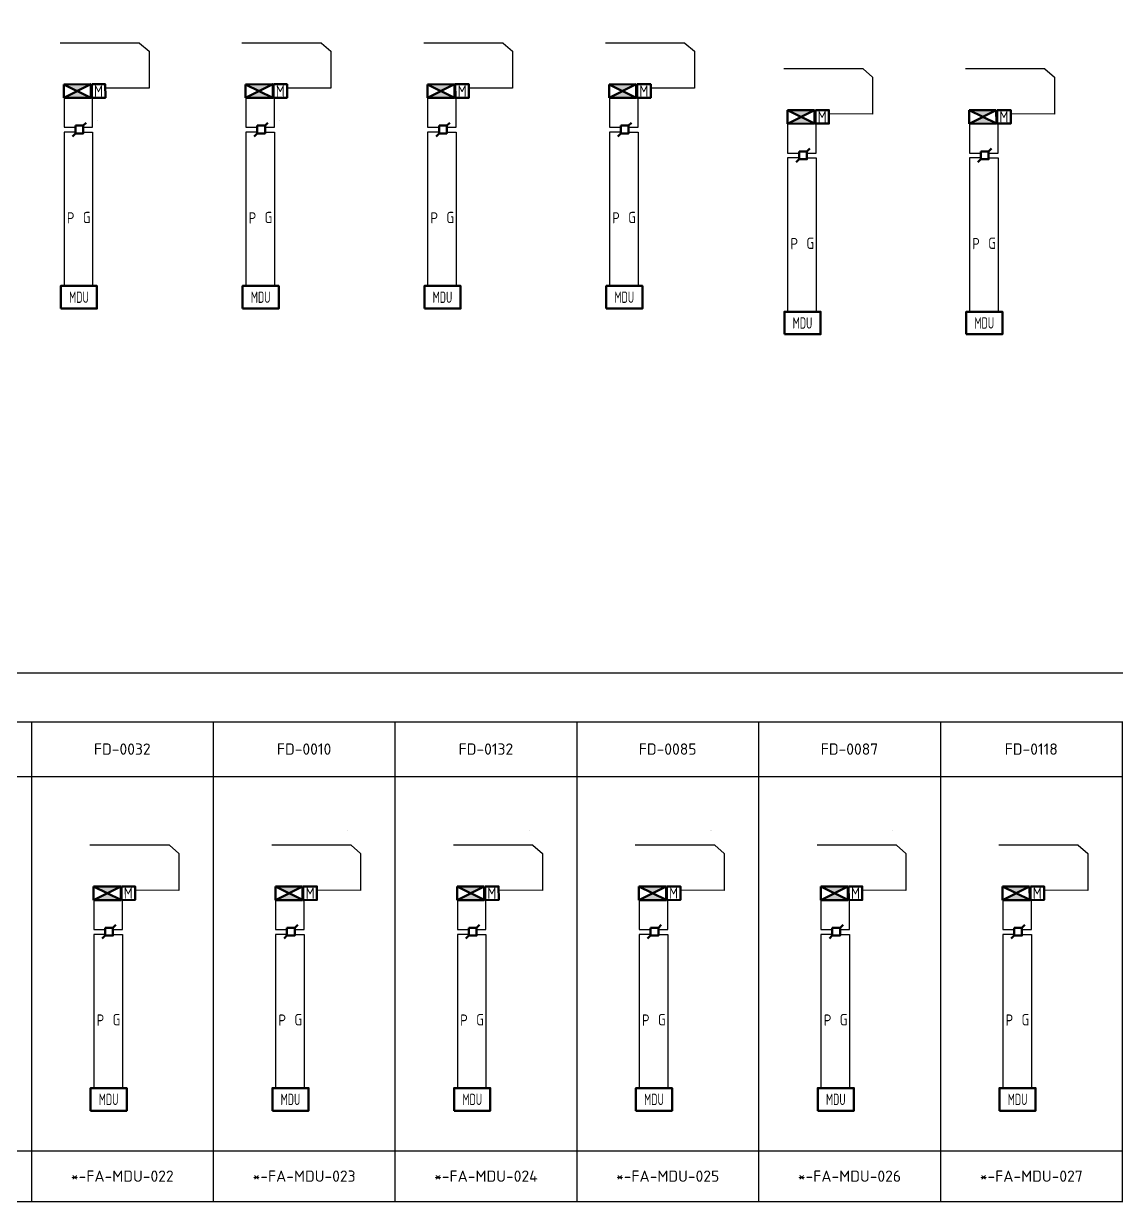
# Model space of a CAD drawing. Header units: millimetres. Extents: x 127230 to 906013, y -355313 to -209225.
# Drawn here: x 349481 to 373660, y -245773 to -219719 of the extents above; entities that cross this region are included whole.
import ezdxf
from ezdxf.enums import TextEntityAlignment as Align

# ---------------------------------------------------------------- set-up
doc = ezdxf.new("R2018")
doc.units = ezdxf.units.MM
doc.linetypes.add('Cплошная', pattern=[0])
for name, color, linetype, lineweight in [('14', 250, 'Continuous', 0), ('АТ_ПС_ИП_025', 1, 'Continuous', 25), ('АТ_ПС_ППКП_025', 5, 'Continuous', 25), ('АТ_ПС_Текст_025', 7, 'Continuous', 25), ('АТ_ПС_Трасса_100', 1, 'Continuous', 100)]:
    doc.layers.add(name, color=color, linetype=linetype, lineweight=lineweight)
doc.layers.add('ПС2', color=230, linetype='Continuous')
doc.styles.add('GLE_OASR_TextStyle', font='GOST2304A.ttf')
doc.styles.get("Standard").update_dxf_attribs({"font": 'gost_0.ttf'})
doc.styles.add('ГОСТ 2.304', font='CS_Gost2304.shx', dxfattribs={"width": 0.8})
doc.styles.add('Текст Т', font='isocpeur.ttf')

# ---------------------------------------------------------------- blocks, each defined once
blk = doc.blocks.new('*T72')
at = {"color": 7, "linetype": 'ByBlock', "transparency": 16777216}
for p, q in [((0, 0), (254457, 0)), ((0, 0), (0, -11695)), ((24130, 0), (24130, -11695)), ((28152, 0), (28152, -11695)), ((32173, 0), (32173, -11695)), ((64347, 0), (64347, -11695)), ((68368, 0), (68368, -11695)), ((72390, 0), (72390, -11695)), ((76412, 0), (76412, -11695)), ((193040, 0), (193040, -11695)), ((197062, 0), (197062, -11695)), ((205105, 0), (205105, -11695)), ((218262, 0), (218262, -11695)), ((222284, 0), (222284, -11695)), ((226305, 0), (226305, -11695)), ((254457, 0), (254457, -11695)), ((0, -1085), (4022, -1085)), ((4022, -1085), (4022, -11695)), ((8043, -1085), (8043, -11695)), ((12065, -1085), (12065, -11695)), ((16087, -1085), (16087, -11695)), ((20108, -1085), (20108, -11695)), ((24130, -1085), (36195, -1085)), ((36195, -1085), (36195, -11695)), ((40217, -1085), (40217, -11695)), ((44238, -1085), (44238, -11695)), ((48260, -1085), (48260, -11695)), ((52282, -1085), (52282, -11695)), ((56303, -1085), (56303, -11695)), ((60325, -1085), (60325, -11695)), ((64347, -1085), (80433, -1085)), ((80433, -1085), (80433, -11695)), ((84455, -1085), (84455, -11695)), ((88477, -1085), (88477, -11695)), ((92498, -1085), (92498, -11695)), ((96520, -1085), (96520, -11695)), ((100542, -1085), (100542, -11695)), ((104563, -1085), (104563, -11695)), ((108585, -1085), (108585, -11695)), ((112607, -1085), (112607, -11695)), ((116628, -1085), (116628, -11695)), ((120650, -1085), (120650, -11695)), ((124672, -1085), (124672, -11695)), ((128693, -1085), (128693, -11695)), ((132715, -1085), (132715, -11695)), ((136737, -1085), (136737, -11695)), ((140758, -1085), (140758, -11695)), ((144780, -1085), (144780, -11695)), ((148802, -1085), (148802, -11695)), ((152823, -1085), (152823, -11695)), ((156845, -1085), (156845, -11695)), ((160867, -1085), (160867, -11695)), ((164888, -1085), (164888, -11695)), ((168910, -1085), (168910, -11695)), ((172932, -1085), (172932, -11695)), ((176953, -1085), (176953, -11695)), ((180975, -1085), (180975, -11695)), ((184997, -1085), (184997, -11695)), ((189018, -1085), (189018, -11695)), ((193040, -1085), (201083, -1085)), ((201083, -1085), (201083, -11695)), ((205105, -1085), (230327, -1085)), ((230327, -1085), (230327, -11695)), ((234349, -1085), (234349, -11695)), ((238370, -1085), (238370, -11695)), ((242392, -1085), (242392, -11695)), ((246414, -1085), (246414, -11695)), ((250435, -1085), (250435, -11695)), ((0, -2294), (254457, -2294)), ((0, -10577), (254457, -10577)), ((0, -11695), (254457, -11695))]:
    blk.add_line(p, q, dxfattribs=at)
at = {"color": 0, "linetype": 'ByBlock', "lineweight": -2, "transparency": 16777216}
for p, q in [((4022, -1085), (24130, -1085)), ((36195, -1085), (64347, -1085)), ((80433, -1085), (193040, -1085)), ((201083, -1085), (205105, -1085)), ((230327, -1085), (254457, -1085))]:
    blk.add_line(p, q, dxfattribs=at)
at = {"color": 7, "transparency": 16777216, "char_height": 250, "attachment_point": 5, "style": 'Текст Т'}
for s, insert, width in [('Управление противопожарными клапанами', (220273, -542), 4020.47), ('Управление противопожарными клапанами', (12065, -542), 24128.8), ('Управление противопожарными клапанами', (48260, -542), 32172.13), ('Управление противопожарными клапанами', (134726, -542), 116627.13), ('Управление противопожарными клапанами', (201083, -542), 8042.13), ('Управление противопожарными клапанами', (240381, -542), 28150.47), ('{\\fGOST 2.304 type A|b0|i0|c204|p34;\\H0.91667x;\\C256;Дистанционный пуск \\Pсистемы дымоудаления}', (26141, -1689), 4020.47), ('{\\fGOST 2.304 type A|b0|i0|c204|p34;\\H0.91667x;\\C256;Дистанционный пуск \\Pсистемы дымоудаления}', (30162, -1689), 4020.47), ('{\\fGOST 2.304 type A|b0|i0|c204|p34;\\H0.91667x;\\C256;Дистанционный пуск \\Pсистемы дымоудаления}', (66358, -1689), 4020.47), ('{\\fGOST 2.304 type A|b0|i0|c204|p34;\\H0.91667x;\\C256;Дистанционный пуск \\Pсистемы дымоудаления}', (70379, -1689), 4020.47), ('{\\fGOST 2.304 type A|b0|i0|c204|p34;\\H0.91667x;\\C256;Дистанционный пуск \\Pсистемы дымоудаления}', (74401, -1689), 4020.47), ('{\\fGOST 2.304 type A|b0|i0|c204|p34;\\H0.91667x;\\C256;Отключение ПВ1 (FAB-0001A)/\\fGOST 2.304 type A|b0|i0|c0|p34; \\fGOST 2.304 type A|b0|i0|c204|p34;ПВ1р (FAB-0001В)}', (195051, -1689), 4020.47), ('{\\fGOST 2.304 type A|b0|i0|c204|p34;\\H0.91667x;\\C256;Отключение \\fGOST 2.304 type A|b0|i0|c0|p34;F0-51-010-NHC13^J/F0-51-010-NHC12/F0-51-010-NHC14} ', (211683, -1689), 13155.68), ('{\\fGOST 2.304 type A|b0|i0|c204|p34;\\H0.91667x;\\C256;Дистанционный пуск \\Pсистемы дымоудаления}', (224294, -1689), 4020.47), ('FD-0027', (2011, -1689), 4020.47), ('FD-0005', (6032, -1689), 4020.47), ('SD-0002', (10054, -1689), 4020.47), ('FD-0004', (14076, -1689), 4020.47), ('FD-0028', (18098, -1689), 4020.47), ('FD-0029', (22119, -1689), 4020.47), ('FD-0121', (34184, -1689), 4020.47), ('FD-0080', (38206, -1689), 4020.47), ('FD-0077', (42228, -1689), 4020.47), ('FD-0025', (46249, -1689), 4020.47), ('FD-0026', (50271, -1689), 4020.47), ('FD-0113', (54293, -1689), 4020.47), ('FD-0072', (58314, -1689), 4020.47), ('FD-0073', (62336, -1689), 4020.47), ('FD-0002', (78423, -1689), 4020.47), ('FD-0024', (82444, -1689), 4020.47), ('SD-0001', (86466, -1689), 4020.47), ('FD-0001', (90488, -1689), 4020.47), ('FD-0003', (94509, -1689), 4020.47), ('FD-0022', (98531, -1689), 4020.47), ('FD-0023', (102553, -1689), 4020.47), ('FD-0032', (106574, -1689), 4020.47), ('FD-0010', (110596, -1689), 4020.47), ('FD-0132', (114618, -1689), 4020.47), ('FD-0085', (118639, -1689), 4020.47), ('FD-0087', (122661, -1689), 4020.47), ('FD-0118', (126683, -1689), 4020.47), ('FD-0130', (130704, -1689), 4020.47), ('FD-0131', (134726, -1689), 4020.47), ('FD-0112', (138748, -1689), 4020.47), ('FD-0043', (142769, -1689), 4020.47), ('FD-0096', (146791, -1689), 4020.47), ('FD-0057', (150813, -1689), 4020.47), ('FD-0097', (154834, -1689), 4020.47), ('FD-0074', (158856, -1689), 4020.47), ('FD-0075', (162878, -1689), 4020.47), ('FD-0076', (166899, -1689), 4020.47), ('FD-0060', (170921, -1689), 4020.47), ('FD-0009', (174943, -1689), 4020.47), ('FD-0114', (178964, -1689), 4020.47), ('FD-0008', (182986, -1689), 4020.47), ('FD-0125', (187008, -1689), 4020.47), ('FD-0058', (191029, -1689), 4020.47), ('FD-0078', (199073, -1689), 4020.47), ('FD-0031', (203094, -1689), 4020.47), ('FD-0081', (220273, -1689), 4020.47), ('FD-0091', (228316, -1689), 4020.47), ('FD-0046', (232338, -1689), 4020.47), ('FD-0093', (236359, -1689), 4020.47), ('FD-0045', (240381, -1689), 4020.47), ('FD-0007', (244403, -1689), 4020.47), ('FD-0071', (248424, -1689), 4020.47), ('FD-0044', (252446, -1689), 4020.47), ('*-FA-MDU-001', (2011, -11136), 4020.47), ('*-FA-MDU-002', (6032, -11136), 4020.47), ('*-FA-MDU-003', (10054, -11136), 4020.47), ('*-FA-MDU-004', (14076, -11136), 4020.47), ('*-FA-MDU-005', (18098, -11136), 4020.47), ('*-FA-MDU-006', (22119, -11136), 4020.47), ('*-FA-SIB-11.7', (26141, -11136), 4020.47), ('*-FA-SIB-11.6', (30162, -11136), 4020.47), ('*-FA-MDU-007', (34184, -11136), 4020.47), ('*-FA-MDU-008', (38206, -11136), 4020.47), ('*-FA-MDU-009', (42228, -11136), 4020.47), ('*-FA-MDU-010', (46249, -11136), 4020.47), ('*-FA-MDU-011', (50271, -11136), 4020.47), ('*-FA-MDU-012', (54293, -11136), 4020.47), ('*-FA-MDU-013', (58314, -11136), 4020.47), ('*-FA-MDU-014', (62336, -11136), 4020.47), ('*-FA-SIB-11.5', (66358, -11136), 4020.47), ('*-FA-SIB-11.4', (70379, -11136), 4020.47), ('*-FA-SIB-11.3', (74401, -11136), 4020.47), ('*-FA-MDU-015', (78423, -11136), 4020.47), ('*-FA-MDU-016', (82444, -11136), 4020.47), ('*-FA-MDU-017', (86466, -11136), 4020.47), ('*-FA-MDU-018', (90488, -11136), 4020.47), ('*-FA-MDU-019', (94509, -11136), 4020.47), ('*-FA-MDU-020', (98531, -11136), 4020.47), ('*-FA-MDU-021', (102553, -11136), 4020.47), ('*-FA-MDU-022', (106574, -11136), 4020.47), ('*-FA-MDU-023', (110596, -11136), 4020.47), ('*-FA-MDU-024', (114618, -11136), 4020.47), ('*-FA-MDU-025', (118639, -11136), 4020.47), ('*-FA-MDU-026', (122661, -11136), 4020.47), ('*-FA-MDU-027', (126683, -11136), 4020.47), ('*-FA-MDU-028', (130704, -11136), 4020.47), ('*-FA-MDU-029', (134726, -11136), 4020.47), ('*-FA-MDU-030', (138748, -11136), 4020.47), ('*-FA-MDU-031', (142769, -11136), 4020.47), ('*-FA-MDU-032', (146791, -11136), 4020.47), ('*-FA-MDU-033', (150813, -11136), 4020.47), ('*-FA-MDU-034', (154834, -11136), 4020.47), ('*-FA-MDU-035', (158856, -11136), 4020.47), ('*-FA-MDU-036', (162878, -11136), 4020.47), ('*-FA-MDU-037', (166899, -11136), 4020.47), ('*-FA-MDU-038', (170921, -11136), 4020.47), ('*-FA-MDU-039', (174943, -11136), 4020.47), ('*-FA-MDU-040', (178964, -11136), 4020.47), ('*-FA-MDU-041', (182986, -11136), 4020.47), ('*-FA-MDU-042', (187008, -11136), 4020.47), ('*-FA-MDU-043', (191029, -11136), 4020.47), (' *-FA-MR4-11.1', (195051, -11136), 4020.47), ('*-FA-MDU-044', (199073, -11136), 4020.47), ('*-FA-MDU-045', (203094, -11136), 4020.47), (' *-FA-MR4-11.2', (211683, -11136), 13155.68), ('*-FA-MDU-046', (220273, -11136), 4020.47), ('*-FA-SIB-11.2', (224294, -11136), 4020.47), ('*-FA-MDU-047', (228316, -11136), 4020.47), ('*-FA-MDU-048', (232338, -11136), 4020.47), ('*-FA-MDU-049', (236359, -11136), 4020.47), ('*-FA-MDU-050', (240381, -11136), 4020.47), ('*-FA-MDU-051', (244403, -11136), 4020.47), ('*-FA-MDU-052', (248424, -11136), 4020.47), ('*-FA-MDU-053', (252446, -11136), 4020.47)]:
    blk.add_mtext(s, dxfattribs=dict(at, insert=insert, width=width))
blk = doc.blocks.new('*U53')
at = {"color": 0, "lineweight": 30, "width": 1.001, "flags": 104}
blk.add_attdef('ТЕКСТ1', text='', height=2.5, dxfattribs=at).set_placement((0.55, 3.27), align=Align.TOP_LEFT)
at = {"color": 0, "lineweight": 0}
blk.add_wipeout([(0, 4.3), (16.02, 4.3), (16.02, 0), (0, 0)], dxfattribs=at)
blk = doc.blocks.new('*U54')
at = {"color": 0, "lineweight": 30, "width": 1.001, "flags": 104}
blk.add_attdef('ТЕКСТ1', text='', height=2.5, dxfattribs=at).set_placement((0.55, 3.27), align=Align.TOP_LEFT)
at = {"color": 0, "lineweight": 0}
blk.add_wipeout([(0, 4.3), (21.07, 4.3), (21.07, 0), (0, 0)], dxfattribs=at)
blk = doc.blocks.new('*U49')
at = {"linetype": 'Continuous', "lineweight": 25}
blk.add_wipeout([(-1.5, -1.5), (-1.5, 1.5), (1.5, 1.5), (1.5, -1.5)], dxfattribs=at)
at = {"color": 0, "linetype": 'Continuous', "lineweight": -2}
for p, q in [((1.5, 1.5), (2.63, 2.63)), ((-1.5, -1.5), (-2.63, -2.63))]:
    blk.add_line(p, q, dxfattribs=at)
blk.add_lwpolyline([(-1.5, 1.5), (1.5, 1.5), (1.5, -1.5), (-1.5, -1.5)], close=True, dxfattribs=at)
blk = doc.blocks.new('*U52')
at = {"linetype": 'Continuous', "lineweight": -2}
h = blk.add_hatch(color=0, dxfattribs=at)
h.dxf.hatch_style = 1
h.paths.add_polyline_path([(-6, 2.97), (-2.98, 1.48), (0, 2.97)])
h.paths.add_polyline_path([(-2.98, 1.48), (-6, -0.03), (0, -0.03), (0, 0)])
at = {"color": 0, "linetype": 'Continuous', "lineweight": -2}
for p, q in [((-6, -0.03), (-6, 2.97)), ((0, 2.97), (-6, 2.97)), ((-6, 2.97), (0, 0)), ((-6, -0.03), (0, 2.97)), ((0, -0.03), (0, 2.97)), ((0, 1.47), (0.18, 1.47)), ((-6, -0.03), (0, -0.03))]:
    blk.add_line(p, q, dxfattribs=at)
blk.add_lwpolyline([(0.18, 2.97), (3.18, 2.97), (3.18, -0.03), (0.18, -0.03)], close=True, dxfattribs=at)
at = {"color": 0, "linetype": 'Continuous', "lineweight": -2, "style": 'GLE_OASR_TextStyle'}
blk.add_text('М', height=2.5, dxfattribs=at).set_placement((1.68, 1.47), align=Align.MIDDLE_CENTER)
blk = doc.blocks.new('*U51')
at = {"color": 0, "linetype": 'Continuous', "lineweight": -2}
blk.add_lwpolyline([(-8, -0.03), (0, -0.03), (0, 4.97), (-8, 4.97)], close=True, dxfattribs=at)
at = {"color": 0, "linetype": 'Continuous', "lineweight": -2, "style": 'ГОСТ 2.304', "width": 0.8, "flags": 4}
blk.add_attdef('НАДПИСЬ', text='', height=2.5, dxfattribs=at).set_placement((-4, 2.47), align=Align.MIDDLE_CENTER)
blk = doc.blocks.new('*U50')
at = {"color": 0, "lineweight": 0}
blk.add_wipeout([(-2.08, 6.13), (-19.65, 6.12), (-19.65, 1.83), (-2.08, 1.83)], dxfattribs=at)
at = {"color": 0, "linetype": 'Cплошная', "lineweight": 25}
for q in [(-19.65, 1.83), (0, 0)]:
    blk.add_line((-2.08, 1.83), q, dxfattribs=at)
at = {"color": 0, "lineweight": 30, "flags": 104}
blk.add_attdef('ТЕКСТ1', text='', height=2.5, dxfattribs=at).set_placement((-2.99, 5.1), align=Align.TOP_RIGHT)

msp = doc.modelspace()

# ---------------------------------------------------------------- linework, layer by layer
at = {"layer": '14', "color": 6, "lineweight": 25}
for points in [[(350377, -221364), (350377, -222014), (350629, -222014)], [(354399, -221364), (354399, -222014), (354651, -222014)], [(358420, -221364), (358420, -222014), (358672, -222014)], [(362442, -221364), (362442, -222014), (362694, -222014)], [(366385, -221933), (366385, -222583), (366637, -222583)], [(370407, -221933), (370407, -222583), (370659, -222583)], [(351036, -239108), (351036, -239758), (351288, -239758)], [(355057, -239108), (355057, -239758), (355309, -239758)], [(359079, -239108), (359079, -239758), (359331, -239758)], [(363101, -239108), (363101, -239758), (363353, -239758)], [(367122, -239108), (367122, -239758), (367374, -239758)], [(371144, -239108), (371144, -239758), (371396, -239758)]]:
    msp.add_lwpolyline(points, dxfattribs=at)
at = {"layer": 'АТ_ПС_Трасса_100', "color": 92, "lineweight": 25, "ltscale": 100}
for points in [[(350802, -222014), (351010, -222014), (351010, -221365)], [(354823, -222014), (355031, -222014), (355031, -221365)], [(358845, -222014), (359053, -222014), (359053, -221365)], [(362867, -222014), (363075, -222014), (363075, -221365)], [(366810, -222583), (367018, -222583), (367018, -221934)], [(370831, -222583), (371040, -222583), (371040, -221934)], [(350802, -222121), (351010, -222121), (351010, -225522)], [(354823, -222121), (355031, -222121), (355031, -225522)], [(358845, -222121), (359053, -222121), (359053, -225522)], [(362867, -222121), (363075, -222121), (363075, -225522)], [(366810, -222690), (367018, -222690), (367018, -226092)], [(370831, -222690), (371040, -222690), (371040, -226092)], [(351460, -239758), (351668, -239758), (351668, -239109)], [(355482, -239758), (355690, -239758), (355690, -239109)], [(359503, -239758), (359712, -239758), (359712, -239109)], [(363525, -239758), (363733, -239758), (363733, -239109)], [(367547, -239758), (367755, -239758), (367755, -239109)], [(371568, -239758), (371777, -239758), (371777, -239109)], [(351460, -239865), (351668, -239865), (351668, -243266)], [(355482, -239865), (355690, -239865), (355690, -243266)], [(359503, -239865), (359712, -239865), (359712, -243266)], [(363525, -239865), (363733, -239865), (363733, -243266)], [(367547, -239865), (367755, -239865), (367755, -243266)], [(371568, -239865), (371777, -239865), (371777, -243266)]]:
    msp.add_lwpolyline(points, dxfattribs=at)
at = {"layer": 'АТ_ПС_Трасса_100', "color": 6, "lineweight": 25, "ltscale": 100}
for points in [[(350629, -222121), (350377, -222121), (350377, -225522)], [(354651, -222121), (354399, -222121), (354399, -225522)], [(358672, -222121), (358420, -222121), (358420, -225522)], [(362694, -222121), (362442, -222121), (362442, -225522)], [(366637, -222690), (366385, -222690), (366385, -226092)], [(370659, -222690), (370407, -222690), (370407, -226092)], [(351288, -239865), (351036, -239865), (351036, -243266)], [(355309, -239865), (355057, -239865), (355057, -243266)], [(359331, -239865), (359079, -239865), (359079, -243266)], [(363353, -239865), (363101, -239865), (363101, -243266)], [(367374, -239865), (367122, -239865), (367122, -243266)], [(371396, -239865), (371144, -239865), (371144, -243266)]]:
    msp.add_lwpolyline(points, dxfattribs=at)

# ---------------------------------------------------------------- block references
msp.add_blockref('*T72', (245092, -234078))
at = {"layer": 'АТ_ПС_Текст_025', "linetype": 'Continuous'}
ref = msp.add_blockref('*U50', (352257, -220332), dxfattribs=dict(at, xscale=100, yscale=100, zscale=100))
lines = msp.add_mtext('230 В AC*** ', dxfattribs={"layer": '0', "color": 0, "insert": (351958, -219822), "char_height": 2.5, "attachment_point": 1})
ref.add_attrib('ТЕКСТ1', '', (351958, -219822), dxfattribs={"flags": 104}).embed_mtext(lines)
ref = msp.add_blockref('*U50', (356279, -220332), dxfattribs=dict(at, xscale=100, yscale=100, zscale=100))
lines = msp.add_mtext('230 В AC*** ', dxfattribs={"layer": '0', "color": 0, "insert": (355980, -219822), "char_height": 2.5, "attachment_point": 1})
ref.add_attrib('ТЕКСТ1', '', (355980, -219822), dxfattribs={"flags": 104}).embed_mtext(lines)
ref = msp.add_blockref('*U50', (360300, -220332), dxfattribs=dict(at, xscale=100, yscale=100, zscale=100))
lines = msp.add_mtext('230 В AC*** ', dxfattribs={"layer": '0', "color": 0, "insert": (360001, -219822), "char_height": 2.5, "attachment_point": 1})
ref.add_attrib('ТЕКСТ1', '', (360001, -219822), dxfattribs={"flags": 104}).embed_mtext(lines)
ref = msp.add_blockref('*U50', (364322, -220332), dxfattribs=dict(at, xscale=100, yscale=100, zscale=100))
lines = msp.add_mtext('230 В AC*** ', dxfattribs={"layer": '0', "color": 0, "insert": (364023, -219822), "char_height": 2.5, "attachment_point": 1})
ref.add_attrib('ТЕКСТ1', '', (364023, -219822), dxfattribs={"flags": 104}).embed_mtext(lines)
ref = msp.add_blockref('*U50', (368265, -220902), dxfattribs=dict(at, xscale=100, yscale=100, zscale=100))
lines = msp.add_mtext('230 В AC*** ', dxfattribs={"layer": '0', "color": 0, "insert": (367966, -220391), "char_height": 2.5, "attachment_point": 1})
ref.add_attrib('ТЕКСТ1', '', (367966, -220391), dxfattribs={"flags": 104}).embed_mtext(lines)
ref = msp.add_blockref('*U50', (372287, -220902), dxfattribs=dict(at, xscale=100, yscale=100, zscale=100))
lines = msp.add_mtext('230 В AC*** ', dxfattribs={"layer": '0', "color": 0, "insert": (371988, -220391), "char_height": 2.5, "attachment_point": 1})
ref.add_attrib('ТЕКСТ1', '', (371988, -220391), dxfattribs={"flags": 104}).embed_mtext(lines)
at = {"layer": 'ПС2', "color": 5, "lineweight": 50, "transparency": 33554687, "xscale": 100, "yscale": 100, "zscale": 100, "rotation": 0.1250381865928775}
for p in [(350973, -221359), (354994, -221359), (359016, -221359), (363038, -221359), (366981, -221929), (371003, -221929), (351631, -239103), (355653, -239103), (359675, -239103), (363696, -239103), (367718, -239103), (371740, -239103)]:
    msp.add_blockref('*U52', p, dxfattribs=at)

# ---------------------------------------------------------------- texts
at = {"layer": 'АТ_ПС_Текст_025', "char_height": 250, "attachment_point": 5, "style": 'GLE_OASR_TextStyle'}
for s, insert in [('P', (350523, -224018)), ('G', (350879, -224009)), ('P', (354545, -224018)), ('G', (354900, -224009)), ('P', (358567, -224018)), ('G', (358922, -224009)), ('P', (362588, -224018)), ('G', (362944, -224009)), ('P', (366532, -224587)), ('G', (366887, -224579)), ('P', (370553, -224587)), ('G', (370909, -224579)), ('P', (351182, -241762)), ('G', (351537, -241753)), ('P', (355204, -241762)), ('G', (355559, -241753)), ('P', (359225, -241762)), ('G', (359581, -241753)), ('P', (363247, -241762)), ('G', (363602, -241753)), ('P', (367269, -241762)), ('G', (367624, -241753)), ('P', (371290, -241762)), ('G', (371646, -241753))]:
    msp.add_mtext_dynamic_manual_height_columns(s, width=1237.88, gutter_width=12.5, heights=[0], dxfattribs=dict(at, insert=insert))

# ---------------------------------------------------------------- next in the draw order: linework, layer by layer
at = {"layer": '14', "color": 6, "lineweight": 25}
for points in [[(352257, -220332), (352257, -221151), (351290, -221146)], [(356279, -220332), (356279, -221151), (355312, -221146)], [(360300, -220332), (360300, -221151), (359333, -221146)], [(364322, -220332), (364322, -221151), (363355, -221146)], [(368265, -220902), (368265, -221720), (367298, -221716)], [(372287, -220902), (372287, -221720), (371320, -221716)]]:
    msp.add_lwpolyline(points, dxfattribs=at)

# ---------------------------------------------------------------- next in the draw order: block references
at = {"layer": 'АТ_ПС_ИП_025', "lineweight": 50, "xscale": 57.51779866433964, "yscale": 57.51779866433964, "zscale": 57.51779866433964}
for p in [(350715, -222063), (354737, -222063), (358759, -222063), (362780, -222063), (366724, -222633), (370745, -222633), (351374, -239807), (355395, -239807), (359417, -239807), (363439, -239807), (367460, -239807), (371482, -239807)]:
    msp.add_blockref('*U49', p, dxfattribs=at)
at = {"layer": 'АТ_ПС_Текст_025', "transparency": 33554636}
ref = msp.add_blockref('*U53', (351068, -222189), dxfattribs=dict(at, xscale=99.99980000000001, yscale=99.99980000000001, zscale=99.99980000000001))
lines = msp.add_mtext('\\W1.0010;*FA-XK-124', dxfattribs={"layer": '0', "color": 0, "insert": (351123, -221861), "char_height": 2.5, "attachment_point": 1})
ref.add_attrib('ТЕКСТ1', '', (351123, -221861), dxfattribs={"flags": 104}).embed_mtext(lines)
ref = msp.add_blockref('*U53', (355090, -222189), dxfattribs=dict(at, xscale=99.99980000000001, yscale=99.99980000000001, zscale=99.99980000000001))
lines = msp.add_mtext('\\W1.0010;*FA-XK-125', dxfattribs={"layer": '0', "color": 0, "insert": (355144, -221861), "char_height": 2.5, "attachment_point": 1})
ref.add_attrib('ТЕКСТ1', '', (355144, -221861), dxfattribs={"flags": 104}).embed_mtext(lines)
ref = msp.add_blockref('*U53', (359112, -222189), dxfattribs=dict(at, xscale=99.99980000000001, yscale=99.99980000000001, zscale=99.99980000000001))
lines = msp.add_mtext('\\W1.0010;*FA-XK-126', dxfattribs={"layer": '0', "color": 0, "insert": (359166, -221861), "char_height": 2.5, "attachment_point": 1})
ref.add_attrib('ТЕКСТ1', '', (359166, -221861), dxfattribs={"flags": 104}).embed_mtext(lines)
ref = msp.add_blockref('*U53', (367076, -222758), dxfattribs=dict(at, xscale=99.99980000000001, yscale=99.99980000000001, zscale=99.99980000000001))
lines = msp.add_mtext('\\W1.0010;*FA-XK-128', dxfattribs={"layer": '0', "color": 0, "insert": (367131, -222431), "char_height": 2.5, "attachment_point": 1})
ref.add_attrib('ТЕКСТ1', '', (367131, -222431), dxfattribs={"flags": 104}).embed_mtext(lines)
ref = msp.add_blockref('*U53', (371098, -222758), dxfattribs=dict(at, xscale=99.99980000000001, yscale=99.99980000000001, zscale=99.99980000000001))
lines = msp.add_mtext('\\W1.0010;*FA-XK-129', dxfattribs={"layer": '0', "color": 0, "insert": (371153, -222431), "char_height": 2.5, "attachment_point": 1})
ref.add_attrib('ТЕКСТ1', '', (371153, -222431), dxfattribs={"flags": 104}).embed_mtext(lines)
at = {"layer": 'АТ_ПС_Текст_025', "transparency": 33554636, "xscale": 99.99980000000001, "yscale": 99.99980000000001, "zscale": 99.99980000000001, "rotation": 90.0000000004073}
for p in [(350261, -224752), (351527, -224752), (354283, -224752), (355548, -224752), (358305, -224752), (359570, -224752), (362326, -224752), (363592, -224752), (366270, -225321), (367535, -225321), (370291, -225321), (371557, -225321), (350920, -242496), (352185, -242496), (354941, -242496), (356207, -242496), (358963, -242496), (360228, -242496), (362985, -242496), (364250, -242496), (367006, -242496), (368272, -242496), (371028, -242496), (372293, -242496)]:
    msp.add_blockref('*U54', p, dxfattribs=at)
at = {"layer": 'АТ_ПС_Текст_025', "linetype": 'Continuous'}
ref = msp.add_blockref('*U50', (352915, -238076), dxfattribs=dict(at, xscale=100, yscale=100, zscale=100))
lines = msp.add_mtext('230 В AC*** ', dxfattribs={"layer": '0', "color": 0, "insert": (352616, -237566), "char_height": 2.5, "attachment_point": 1})
ref.add_attrib('ТЕКСТ1', '', (352616, -237566), dxfattribs={"flags": 104}).embed_mtext(lines)
ref = msp.add_blockref('*U50', (356937, -238076), dxfattribs=dict(at, xscale=100, yscale=100, zscale=100))
lines = msp.add_mtext('230 В AC*** ', dxfattribs={"layer": '0', "color": 0, "insert": (356638, -237566), "char_height": 2.5, "attachment_point": 1})
ref.add_attrib('ТЕКСТ1', '', (356638, -237566), dxfattribs={"flags": 104}).embed_mtext(lines)
ref = msp.add_blockref('*U50', (360959, -238076), dxfattribs=dict(at, xscale=100, yscale=100, zscale=100))
lines = msp.add_mtext('230 В AC*** ', dxfattribs={"layer": '0', "color": 0, "insert": (360660, -237566), "char_height": 2.5, "attachment_point": 1})
ref.add_attrib('ТЕКСТ1', '', (360660, -237566), dxfattribs={"flags": 104}).embed_mtext(lines)
ref = msp.add_blockref('*U50', (364980, -238076), dxfattribs=dict(at, xscale=100, yscale=100, zscale=100))
lines = msp.add_mtext('230 В AC*** ', dxfattribs={"layer": '0', "color": 0, "insert": (364681, -237566), "char_height": 2.5, "attachment_point": 1})
ref.add_attrib('ТЕКСТ1', '', (364681, -237566), dxfattribs={"flags": 104}).embed_mtext(lines)
ref = msp.add_blockref('*U50', (369002, -238076), dxfattribs=dict(at, xscale=100, yscale=100, zscale=100))
lines = msp.add_mtext('230 В AC*** ', dxfattribs={"layer": '0', "color": 0, "insert": (368703, -237566), "char_height": 2.5, "attachment_point": 1})
ref.add_attrib('ТЕКСТ1', '', (368703, -237566), dxfattribs={"flags": 104}).embed_mtext(lines)
ref = msp.add_blockref('*U50', (373024, -238076), dxfattribs=dict(at, xscale=100, yscale=100, zscale=100))
lines = msp.add_mtext('230 В AC*** ', dxfattribs={"layer": '0', "color": 0, "insert": (372725, -237566), "char_height": 2.5, "attachment_point": 1})
ref.add_attrib('ТЕКСТ1', '', (372725, -237566), dxfattribs={"flags": 104}).embed_mtext(lines)
at = {"layer": 'АТ_ПС_Текст_025', "transparency": 33554636}
ref = msp.add_blockref('*U53', (351727, -239933), dxfattribs=dict(at, xscale=99.99980000000001, yscale=99.99980000000001, zscale=99.99980000000001))
lines = msp.add_mtext('\\W1.0010;*FA-XK-022', dxfattribs={"layer": '0', "color": 0, "insert": (351781, -239605), "char_height": 2.5, "attachment_point": 1})
ref.add_attrib('ТЕКСТ1', '', (351781, -239605), dxfattribs={"flags": 104}).embed_mtext(lines)
ref = msp.add_blockref('*U53', (355748, -239933), dxfattribs=dict(at, xscale=99.99980000000001, yscale=99.99980000000001, zscale=99.99980000000001))
lines = msp.add_mtext('\\W1.0010;*FA-XK-023', dxfattribs={"layer": '0', "color": 0, "insert": (355803, -239605), "char_height": 2.5, "attachment_point": 1})
ref.add_attrib('ТЕКСТ1', '', (355803, -239605), dxfattribs={"flags": 104}).embed_mtext(lines)
ref = msp.add_blockref('*U53', (359770, -239933), dxfattribs=dict(at, xscale=99.99980000000001, yscale=99.99980000000001, zscale=99.99980000000001))
lines = msp.add_mtext('\\W1.0010;*FA-XK-024', dxfattribs={"layer": '0', "color": 0, "insert": (359825, -239605), "char_height": 2.5, "attachment_point": 1})
ref.add_attrib('ТЕКСТ1', '', (359825, -239605), dxfattribs={"flags": 104}).embed_mtext(lines)
ref = msp.add_blockref('*U53', (363792, -239933), dxfattribs=dict(at, xscale=99.99980000000001, yscale=99.99980000000001, zscale=99.99980000000001))
lines = msp.add_mtext('\\W1.0010;*FA-XK-025', dxfattribs={"layer": '0', "color": 0, "insert": (363846, -239605), "char_height": 2.5, "attachment_point": 1})
ref.add_attrib('ТЕКСТ1', '', (363846, -239605), dxfattribs={"flags": 104}).embed_mtext(lines)
ref = msp.add_blockref('*U53', (367813, -239933), dxfattribs=dict(at, xscale=99.99980000000001, yscale=99.99980000000001, zscale=99.99980000000001))
lines = msp.add_mtext('\\W1.0010;*FA-XK-026', dxfattribs={"layer": '0', "color": 0, "insert": (367868, -239605), "char_height": 2.5, "attachment_point": 1})
ref.add_attrib('ТЕКСТ1', '', (367868, -239605), dxfattribs={"flags": 104}).embed_mtext(lines)
ref = msp.add_blockref('*U53', (371835, -239933), dxfattribs=dict(at, xscale=99.99980000000001, yscale=99.99980000000001, zscale=99.99980000000001))
lines = msp.add_mtext('\\W1.0010;*FA-XK-027', dxfattribs={"layer": '0', "color": 0, "insert": (371890, -239605), "char_height": 2.5, "attachment_point": 1})
ref.add_attrib('ТЕКСТ1', '', (371890, -239605), dxfattribs={"flags": 104}).embed_mtext(lines)

# ---------------------------------------------------------------- next in the draw order: wipeouts: each hides what was drawn before it
at = {"lineweight": 25}
for points in [[(350306, -225522), (351106, -225522), (351106, -226022), (350306, -226022)], [(354328, -225522), (355128, -225522), (355128, -226022), (354328, -226022)], [(358349, -225522), (359149, -225522), (359149, -226022), (358349, -226022)], [(362371, -225522), (363171, -225522), (363171, -226022), (362371, -226022)], [(366314, -226092), (367114, -226092), (367114, -226592), (366314, -226592)], [(370336, -226092), (371136, -226092), (371136, -226592), (370336, -226592)], [(350964, -243266), (351764, -243266), (351764, -243766), (350964, -243766)], [(354986, -243266), (355786, -243266), (355786, -243766), (354986, -243766)], [(359008, -243266), (359808, -243266), (359808, -243766), (359008, -243766)], [(363029, -243266), (363829, -243266), (363829, -243766), (363029, -243766)], [(367051, -243266), (367851, -243266), (367851, -243766), (367051, -243766)], [(371073, -243266), (371873, -243266), (371873, -243766), (371073, -243766)]]:
    msp.add_wipeout(points, dxfattribs=at).dxf.layer = 'АТ_ПС_Трасса_100'

# ---------------------------------------------------------------- next in the draw order: linework, layer by layer
at = {"layer": '14', "color": 6, "lineweight": 25}
for points in [[(352915, -238076), (352915, -238895), (351949, -238890)], [(356937, -238076), (356937, -238895), (355970, -238890)], [(360959, -238076), (360959, -238895), (359992, -238890)], [(364980, -238076), (364980, -238895), (364014, -238890)], [(369002, -238076), (369002, -238895), (368035, -238890)], [(373024, -238076), (373024, -238895), (372057, -238890)]]:
    msp.add_lwpolyline(points, dxfattribs=at)

# ---------------------------------------------------------------- next in the draw order: block references
at = {"layer": 'АТ_ПС_ППКП_025', "color": 1, "linetype": 'Continuous', "lineweight": 50}
ref = msp.add_blockref('*U51', (351106, -226019), dxfattribs=dict(at, xscale=100, yscale=100, zscale=100))
ref.add_attrib('НАДПИСЬ', 'MDU', dxfattribs={"layer": '0', "color": 0, "linetype": 'Continuous', "lineweight": -2, "height": 250, "style": 'ГОСТ 2.304', "width": 0.8}).set_placement((350706, -225772), align=Align.MIDDLE_CENTER)
ref = msp.add_blockref('*U51', (355127, -226019), dxfattribs=dict(at, xscale=100, yscale=100, zscale=100))
ref.add_attrib('НАДПИСЬ', 'MDU', dxfattribs={"layer": '0', "color": 0, "linetype": 'Continuous', "lineweight": -2, "height": 250, "style": 'ГОСТ 2.304', "width": 0.8}).set_placement((354728, -225772), align=Align.MIDDLE_CENTER)
ref = msp.add_blockref('*U51', (359149, -226019), dxfattribs=dict(at, xscale=100, yscale=100, zscale=100))
ref.add_attrib('НАДПИСЬ', 'MDU', dxfattribs={"layer": '0', "color": 0, "linetype": 'Continuous', "lineweight": -2, "height": 250, "style": 'ГОСТ 2.304', "width": 0.8}).set_placement((358749, -225772), align=Align.MIDDLE_CENTER)
ref = msp.add_blockref('*U51', (363171, -226019), dxfattribs=dict(at, xscale=100, yscale=100, zscale=100))
ref.add_attrib('НАДПИСЬ', 'MDU', dxfattribs={"layer": '0', "color": 0, "linetype": 'Continuous', "lineweight": -2, "height": 250, "style": 'ГОСТ 2.304', "width": 0.8}).set_placement((362771, -225772), align=Align.MIDDLE_CENTER)
ref = msp.add_blockref('*U51', (367114, -226589), dxfattribs=dict(at, xscale=100, yscale=100, zscale=100))
ref.add_attrib('НАДПИСЬ', 'MDU', dxfattribs={"layer": '0', "color": 0, "linetype": 'Continuous', "lineweight": -2, "height": 250, "style": 'ГОСТ 2.304', "width": 0.8}).set_placement((366714, -226342), align=Align.MIDDLE_CENTER)
ref = msp.add_blockref('*U51', (371136, -226589), dxfattribs=dict(at, xscale=100, yscale=100, zscale=100))
ref.add_attrib('НАДПИСЬ', 'MDU', dxfattribs={"layer": '0', "color": 0, "linetype": 'Continuous', "lineweight": -2, "height": 250, "style": 'ГОСТ 2.304', "width": 0.8}).set_placement((370736, -226342), align=Align.MIDDLE_CENTER)
ref = msp.add_blockref('*U51', (351764, -243763), dxfattribs=dict(at, xscale=100, yscale=100, zscale=100))
ref.add_attrib('НАДПИСЬ', 'MDU', dxfattribs={"layer": '0', "color": 0, "linetype": 'Continuous', "lineweight": -2, "height": 250, "style": 'ГОСТ 2.304', "width": 0.8}).set_placement((351364, -243516), align=Align.MIDDLE_CENTER)
ref = msp.add_blockref('*U51', (355786, -243763), dxfattribs=dict(at, xscale=100, yscale=100, zscale=100))
ref.add_attrib('НАДПИСЬ', 'MDU', dxfattribs={"layer": '0', "color": 0, "linetype": 'Continuous', "lineweight": -2, "height": 250, "style": 'ГОСТ 2.304', "width": 0.8}).set_placement((355386, -243516), align=Align.MIDDLE_CENTER)
ref = msp.add_blockref('*U51', (359807, -243763), dxfattribs=dict(at, xscale=100, yscale=100, zscale=100))
ref.add_attrib('НАДПИСЬ', 'MDU', dxfattribs={"layer": '0', "color": 0, "linetype": 'Continuous', "lineweight": -2, "height": 250, "style": 'ГОСТ 2.304', "width": 0.8}).set_placement((359408, -243516), align=Align.MIDDLE_CENTER)
ref = msp.add_blockref('*U51', (363829, -243763), dxfattribs=dict(at, xscale=100, yscale=100, zscale=100))
ref.add_attrib('НАДПИСЬ', 'MDU', dxfattribs={"layer": '0', "color": 0, "linetype": 'Continuous', "lineweight": -2, "height": 250, "style": 'ГОСТ 2.304', "width": 0.8}).set_placement((363429, -243516), align=Align.MIDDLE_CENTER)
ref = msp.add_blockref('*U51', (367851, -243763), dxfattribs=dict(at, xscale=100, yscale=100, zscale=100))
ref.add_attrib('НАДПИСЬ', 'MDU', dxfattribs={"layer": '0', "color": 0, "linetype": 'Continuous', "lineweight": -2, "height": 250, "style": 'ГОСТ 2.304', "width": 0.8}).set_placement((367451, -243516), align=Align.MIDDLE_CENTER)
ref = msp.add_blockref('*U51', (371872, -243763), dxfattribs=dict(at, xscale=100, yscale=100, zscale=100))
ref.add_attrib('НАДПИСЬ', 'MDU', dxfattribs={"layer": '0', "color": 0, "linetype": 'Continuous', "lineweight": -2, "height": 250, "style": 'ГОСТ 2.304', "width": 0.8}).set_placement((371473, -243516), align=Align.MIDDLE_CENTER)

doc.saveas('drawing.dxf')
